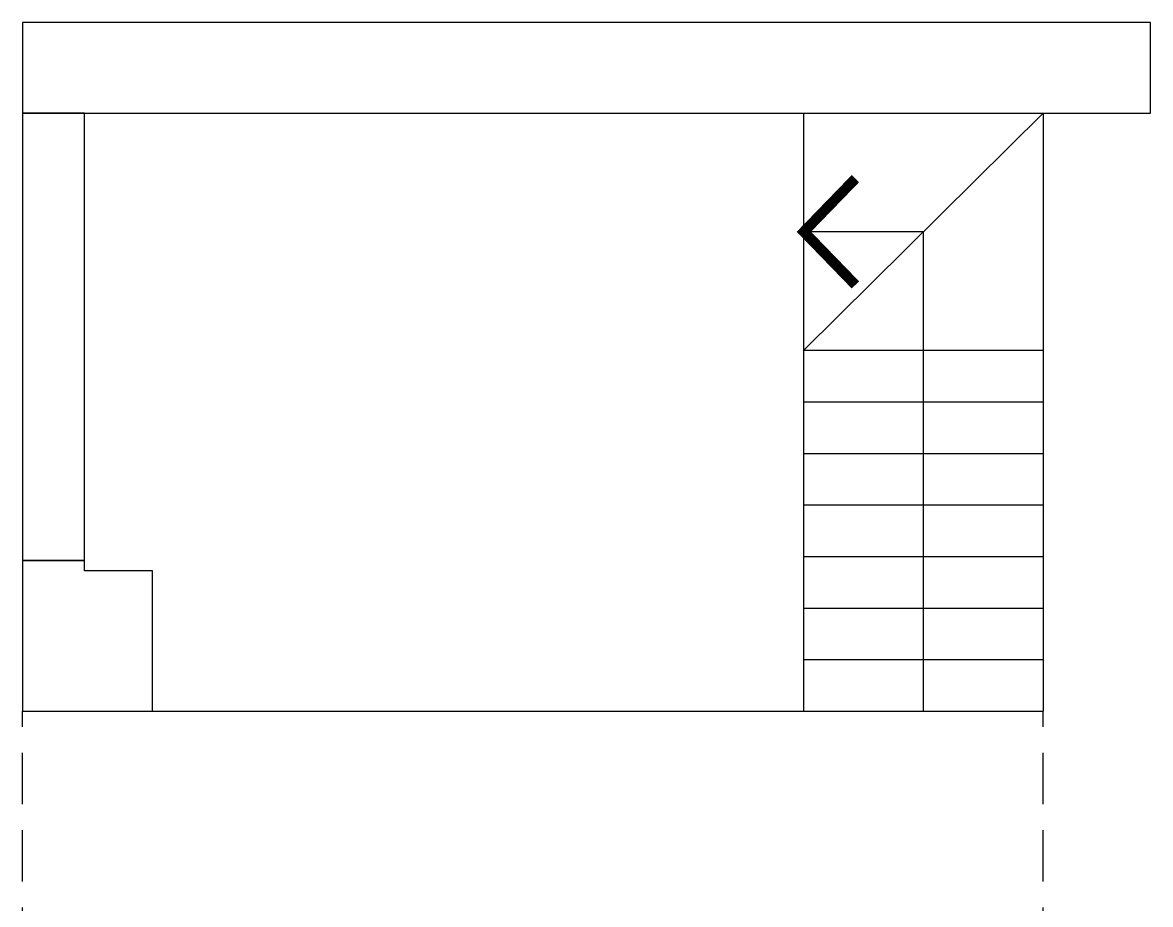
# Model space of a CAD drawing. Header units: millimetres. Extents: x 58411 to 366943, y -302717 to -95300.
# Drawn here: x 299997 to 305468, y -204061 to -199784 of the extents above; entities that cross this region are included whole.
import ezdxf

# ---------------------------------------------------------------- set-up
doc = ezdxf.new("R2010")
doc.units = ezdxf.units.MM
doc.header["$LTSCALE"] = 1000
doc.linetypes.add('HIDDEN', pattern=[0.375, 0.25, -0.125])
doc.layers.add('A-Muros', color=3, linetype='Continuous')
doc.layers.add('A-Murvis', color=1, linetype='Continuous')

msp = doc.modelspace()

# ---------------------------------------------------------------- linework, layer by layer
at = {"layer": 'A-Muros'}
for p, q in [((303362.555, -199784.213), (299996.531, -199784.213)), ((305467.663, -199784.213), (303362.555, -199784.213)), ((305467.663, -200223.904), (305467.663, -199784.213)), ((299996.531, -200223.904), (300296.531, -200223.904)), ((299996.531, -200223.904), (303362.555, -200223.904)), ((303362.555, -200223.904), (305467.663, -200223.904))]:
    msp.add_line(p, q, dxfattribs=at)
for points in [[(299996.531, -199784.213), (299996.531, -200223.904)], [(299996.531, -202393.904), (299996.531, -203123.904), (300626.531, -203123.904), (300626.531, -202443.904), (300296.531, -202443.904), (300296.531, -202393.904)], [(300296.531, -202443.904), (300296.531, -202393.904), (299996.531, -202393.904)]]:
    msp.add_lwpolyline(points, dxfattribs=at)
msp.add_lwpolyline([(299996.531, -202393.904), (300296.531, -202393.904), (300296.531, -200223.904), (299996.531, -200223.904)], close=True, dxfattribs=at)
at = {"layer": 'A-Murvis'}
for p, q in [((303786.531, -203123.904), (303786.531, -200223.904)), ((304366.531, -200798.904), (303786.531, -200798.904)), ((304366.531, -203123.904), (304366.531, -200798.904)), ((300626.531, -203123.904), (303786.531, -203123.904))]:
    msp.add_line(p, q, dxfattribs=at)
for points in [[(303786.531, -201373.904), (304946.531, -200223.904)], [(304946.531, -200223.904), (304946.531, -203123.904)], [(303786.531, -201373.904), (304946.531, -201373.904)], [(303786.531, -201623.904), (304946.531, -201623.904)], [(303786.531, -201873.904), (304946.531, -201873.904)], [(303786.531, -202123.904), (304946.531, -202123.904)], [(303786.531, -202373.904), (304946.531, -202373.904)], [(303786.531, -202623.904), (304946.531, -202623.904)], [(303786.531, -202873.904), (304946.531, -202873.904)], [(303786.531, -203123.904), (304946.531, -203123.904)]]:
    msp.add_lwpolyline(points, dxfattribs=at)
at = {"layer": 'A-Murvis', "const_width": 50}
msp.add_lwpolyline([(304036.531, -201056.756), (303786.531, -200798.904), (304036.531, -200541.052)], dxfattribs=at)
at = {"layer": 'A-Murvis', "color": 24, "linetype": 'HIDDEN'}
for points in [[(299996.531, -206200.675), (299996.531, -203123.904)], [(304946.531, -206200.675), (304946.531, -203123.904)]]:
    msp.add_lwpolyline(points, dxfattribs=at)

doc.saveas('drawing.dxf')
